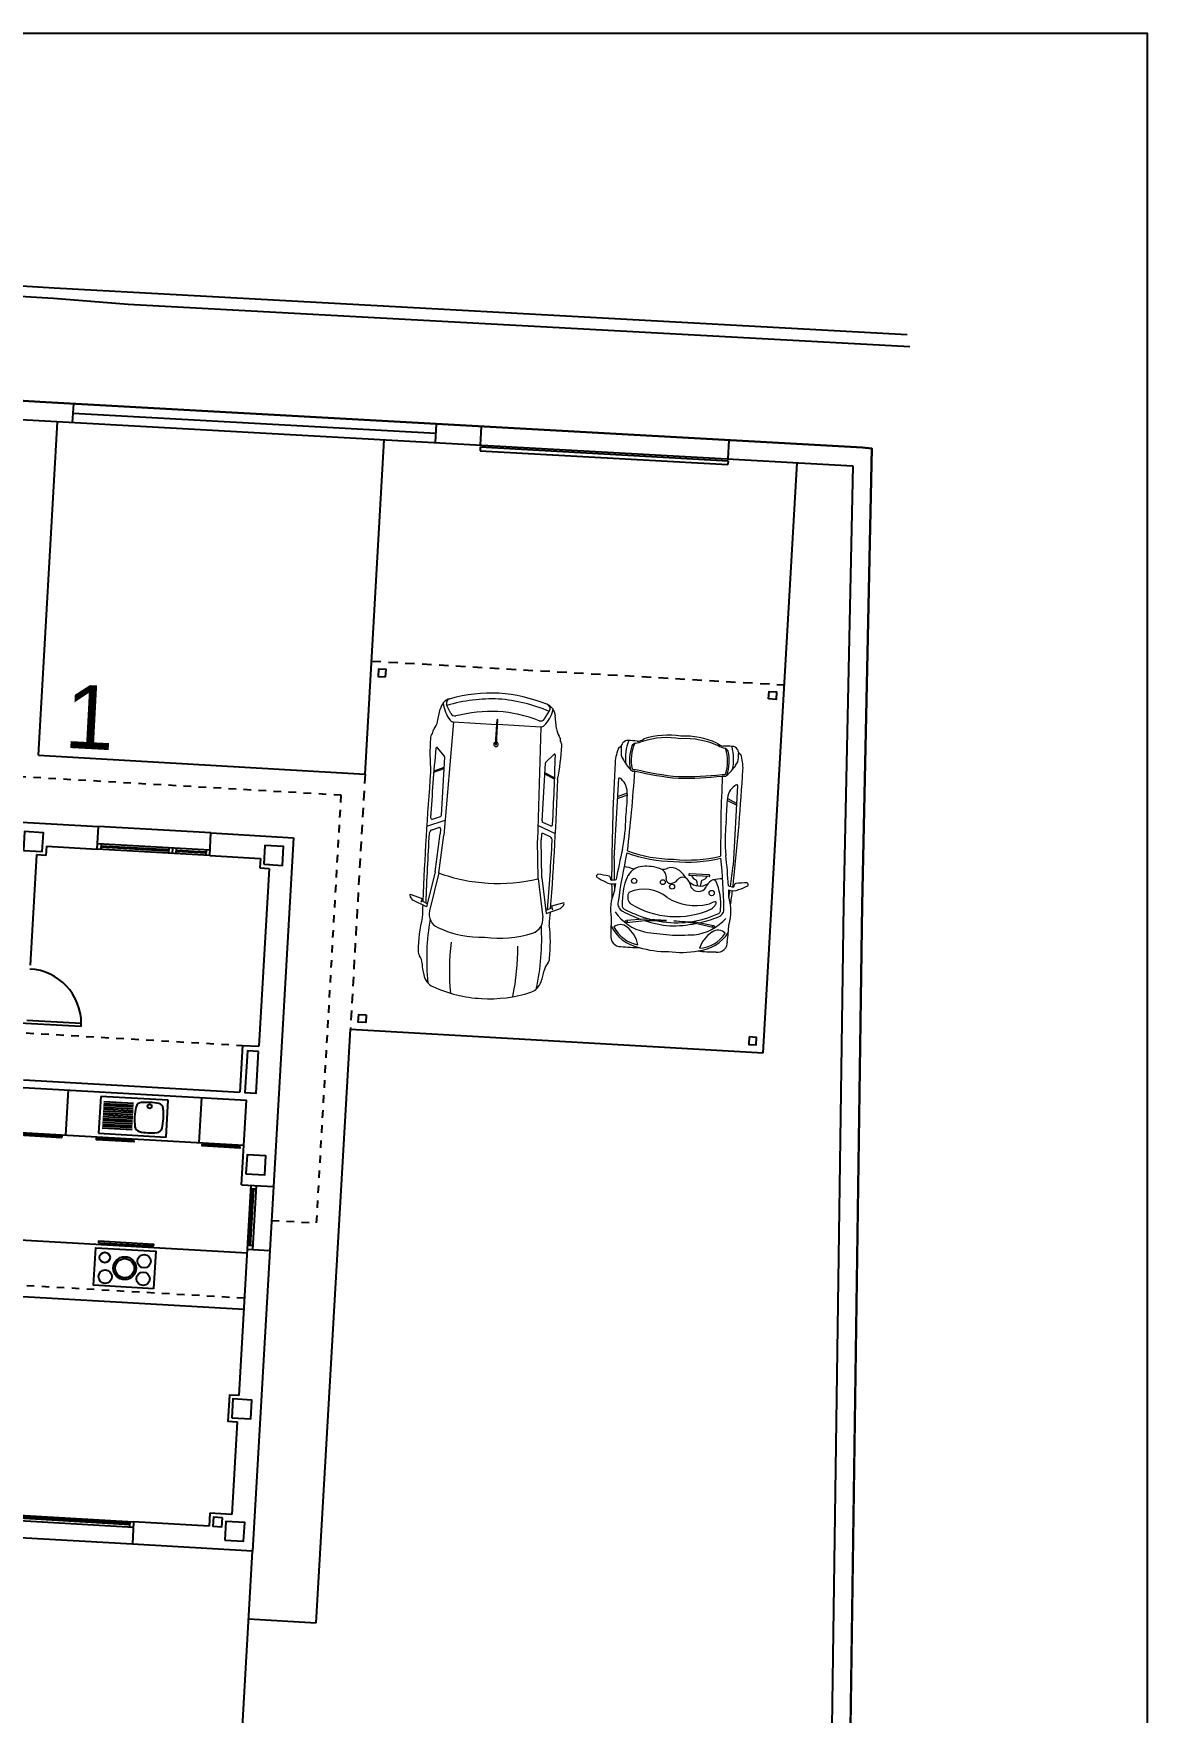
# Model space of a CAD drawing. Header units: millimetres. Extents: x 441061 to 442903, y 4515148 to 4515613.
# Drawn here: x 442236.28 to 442251.09, y 4515590.63 to 4515612.94 of the extents above; entities that cross this region are included whole.
import ezdxf
from ezdxf.enums import TextEntityAlignment as Align

# ---------------------------------------------------------------- set-up
doc = ezdxf.new("R2010")
doc.units = ezdxf.units.MM
doc.linetypes.add('RAYITAS', pattern=[0.375, 0.25, -0.125])
doc.layers.add('01_cartela', color=6, linetype='Continuous', plot=False)
for name, color, linetype in [('01_mono BAJA', 2, 'Continuous'), ('01_piscinas', 254, 'Continuous'), ('01_proyección', 4, 'RAYITAS')]:
    doc.layers.add(name, color=color, linetype=linetype)
doc.layers.add('01_muebles_B', color=254, linetype='Continuous', lineweight=5)
doc.styles.add('Estilo1', font='swissel.ttf')

# ---------------------------------------------------------------- blocks, each defined once
blk = doc.blocks.new('A$C6A825EFA')
at = {"layer": '01_mono BAJA', "color": 254}
for p, q in [((12, 12.5, 0), (13.1, 12.5, 0)), ((13.1, 12.2, 0), (13.1, 12.5, 0)), ((14.6, 12.5, 0), (13.1, 12.5, 0)), ((14.6, 12.5, 0), (15.7, 12.5, 0)), ((14.6, 12.2, 0), (14.6, 12.5, 0)), ((15.7, 12.5, 0), (15.7, 7.855, 0)), ((12.3, 12.075, 0), (12.3, 10.606, 0)), ((12.425, 12.075), (12.3, 12.075)), ((12.425, 12.2, 0), (13.1, 12.2, 0)), ((12.425, 12.2), (12.425, 12.075)), ((14.6, 12.27, 0), (13.1, 12.27, 0)), ((14.6, 12.2, 0), (13.1, 12.2, 0)), ((13.15, 12.27, 0), (13.15, 12.2, 0)), ((14.05, 12.242, 0), (13.15, 12.242, 0)), ((14.05, 12.228, 0), (13.15, 12.228, 0)), ((14.05, 12.27, 0), (14.05, 12.2, 0)), ((14.1, 12.27, 0), (14.1, 12.2, 0)), ((14.15, 12.27, 0), (14.15, 12.2, 0)), ((14.55, 12.242, 0), (14.15, 12.242, 0)), ((14.55, 12.228, 0), (14.15, 12.228, 0)), ((14.55, 12.27, 0), (14.55, 12.2, 0)), ((14.6, 12.2, 0), (15.275, 12.2, 0)), ((15.275, 12.2), (15.275, 12.075)), ((15.275, 12.075), (15.4, 12.075)), ((15.325, 12.2, 0), (15.325, 12.125, 0)), ((15.325, 12.125, 0), (15.4, 12.125, 0)), ((15.4, 12.075, 0), (15.4, 9.705, 0)), ((13.024, 9.831, 0), (12.2, 9.831, 0)), ((13.024, 9.872, 0), (12.3, 9.872, 0)), ((13.024, 9.831, 0), (13.024, 9.872, 0)), ((15.18, 9.705, 0), (15.18, 9.08, 0)), ((15.18, 9.705, 0), (15.4, 9.705, 0)), ((12.3, 9.08, 0), (15.18, 9.08, 0)), ((12.3, 8.98, 0), (15.275, 8.98, 0)), ((12.9, 8.98, 0), (12.9, 8.38, 0)), ((14.675, 8.98, 0), (14.675, 8.38, 0)), ((15.275, 7.855, 0), (15.275, 8.98, 0)), ((13.338, 8.92, 0), (13.338, 8.43, 0)), ((14.238, 8.92, 0), (13.338, 8.92, 0)), ((13.779, 8.85, 0), (13.383, 8.85, 0)), ((13.779, 8.825, 0), (13.383, 8.825, 0)), ((13.779, 8.8, 0), (13.383, 8.8, 0)), ((13.779, 8.775, 0), (13.383, 8.775, 0)), ((13.779, 8.75, 0), (13.383, 8.75, 0)), ((13.779, 8.725, 0), (13.383, 8.725, 0)), ((14.238, 8.43, 0), (14.238, 8.92, 0)), ((13.779, 8.7, 0), (13.383, 8.7, 0)), ((13.779, 8.675, 0), (13.383, 8.675, 0)), ((13.779, 8.65, 0), (13.383, 8.65, 0)), ((13.779, 8.625, 0), (13.383, 8.625, 0)), ((13.779, 8.6, 0), (13.383, 8.6, 0)), ((13.779, 8.575, 0), (13.383, 8.575, 0)), ((13.779, 8.55, 0), (13.383, 8.55, 0)), ((13.779, 8.525, 0), (13.383, 8.525, 0)), ((13.779, 8.5, 0), (13.383, 8.5, 0)), ((12.3, 8.38, 0), (15.275, 8.38, 0)), ((13.338, 8.43, 0), (14.238, 8.43, 0)), ((15.275, 7.855, 0), (15.7, 7.855, 0)), ((15.4, 7.855, 0), (15.4, 7.005, 0)), ((15.47, 7.855, 0), (15.47, 7.005, 0)), ((15.7, 7.855, 0), (15.7, 7.005, 0)), ((15.47, 7.805, 0), (15.4, 7.805, 0)), ((15.428, 7.055, 0), (15.428, 7.805, 0)), ((15.442, 7.055, 0), (15.442, 7.805, 0)), ((12.3, 6.955, 0), (15.4, 6.955, 0)), ((15.47, 7.055, 0), (15.4, 7.055, 0)), ((15.4, 7.005, 0), (15.7, 7.005, 0)), ((15.4, 7.005, 0), (15.4, 5.055, 0)), ((15.7, 7.005, 0), (15.7, 3, 0)), ((12.3, 6.205, 0), (15.4, 6.205, 0)), ((15.4, 4.705, 0), (15.4, 3.47, 0)), ((15.4, 3.47, 0), (15.105, 3.47, 0)), ((15.105, 3.47, 0), (15.105, 3.3, 0)), ((11.3, 3.3, 0), (14.1, 3.3, 0)), ((11.3, 3.23, 0), (14.1, 3.23, 0)), ((14.05, 3.272, 0), (12.35, 3.272, 0)), ((14.05, 3.258, 0), (12.35, 3.258, 0)), ((14.05, 3.3, 0), (14.05, 3.23, 0)), ((15.105, 3.3, 0), (14.1, 3.3, 0)), ((14.1, 3.3, 0), (14.1, 3, 0)), ((14.1, 3, 0), (11.3, 3, 0)), ((15.7, 3, 0), (14.1, 3, 0)), ((15.7, 0, 0), (15.7, 3))]:
    blk.add_line(p, q, dxfattribs=at)
for points in [[(12.125, 12.125), (12.375, 12.125), (12.375, 12.375), (12.125, 12.375), (12.125, 12.125)], [(15.325, 12.125), (15.575, 12.125), (15.575, 12.375), (15.325, 12.375), (15.325, 12.125)], [(15.325, 8.005), (15.575, 8.005), (15.575, 8.255), (15.325, 8.255), (15.325, 8.005)], [(15.325, 4.755), (15.575, 4.755), (15.575, 5.005), (15.325, 5.005), (15.325, 4.755)], [(15.325, 3.125), (15.575, 3.125), (15.575, 3.375), (15.325, 3.375), (15.325, 3.125)]]:
    blk.add_lwpolyline(points, close=True, dxfattribs=at)
at = {"layer": '01_mono BAJA', "color": 254, "elevation": 0}
for points in [[(15.4, 9.635), (15.25, 9.635), (15.25, 9.08), (15.4, 9.08)], [(12.85, 8.36), (12.85, 8.34), (12.35, 8.34), (12.35, 8.36)], [(13.813, 8.36), (13.813, 8.34), (13.313, 8.34), (13.313, 8.36)], [(15.222, 8.36), (15.222, 8.34), (14.722, 8.34), (14.722, 8.36)], [(13.42, 6.975), (14.155, 6.975), (14.155, 6.995), (13.42, 6.995)], [(14.187, 6.408), (13.387, 6.408), (13.388, 6.908), (14.188, 6.908)], [(15.275, 3.42), (15.155, 3.42), (15.155, 3.3), (15.275, 3.3)]]:
    blk.add_lwpolyline(points, close=True, dxfattribs=at)
blk.add_lwpolyline([(15.4, 5.055), (15.275, 5.055), (15.275, 4.705), (15.4, 4.705)], dxfattribs=at)
at = {"layer": '01_mono BAJA', "color": 254}
for centre, radius in [((13.996, 8.825, 0), 0.0275), ((13.515, 6.785, 0), 0.0693), ((13.788, 6.658, 0), 0.152), ((13.788, 6.658, 0), 0.127), ((14.04, 6.765, 0), 0.089), ((13.535, 6.531, 0), 0.089), ((14.04, 6.531, 0), 0.089)]:
    blk.add_circle(centre, radius, dxfattribs=at)
for centre, radius, start, end in [((12.3, 9.831, 0), 0.725, 3.2758, 90), ((14.554, 8.675, 0), 0.75, 169.8852, 190.1148), ((13.889, 8.794, 0), 0.075, 99.0787, 169.8852), ((13.996, 8.127, 0), 0.75, 80.9213, 99.0787), ((14.102, 8.794, 0), 0.075, 10.1148, 80.9213), ((13.438, 8.675, 0), 0.75, 349.8852, 10.1148), ((13.889, 8.557, 0), 0.075, 190.1148, 260.9213), ((13.996, 9.223, 0), 0.75, 260.9213, 279.0787), ((14.102, 8.557, 0), 0.075, 279.0787, 349.8852)]:
    blk.add_arc(centre, radius, start, end, dxfattribs=at)
at = {"layer": '01_proyección', "color": 120, "ltscale": 0.25}
for p, q in [((12.3, 9.705, 0), (15.18, 9.705, 0)), ((12.3, 6.355, 0), (15.4, 6.355, 0))]:
    blk.add_line(p, q, dxfattribs=at)
at = {"layer": '01_proyección', "color": 120, "ltscale": 0.25, "elevation": 0}
blk.add_lwpolyline([(15.7, 7.405), (16.3, 7.405), (16.3, 13.1), (-0.6, 13.1), (-0.6, 7.405), (0, 7.405)], dxfattribs=at)
blk = doc.blocks.new('A$C0D711DC8')
at = {"layer": '01_muebles_B', "color": 254}
for p, q in [((10.733, 9.894), (9.764, 9.894)), ((10.493, 9.894), (10.545, 9.776)), ((10.515, 9.894), (10.567, 9.778)), ((9.004, 9.693), (9.038, 9.48)), ((9.056, 9.495), (9.026, 9.699)), ((9.038, 9.48), (9.054, 9.218)), ((9.056, 9.218), (9.056, 9.495)), ((9.054, 9.218), (9.056, 9.218)), ((9.038, 8.865), (9.054, 9.127)), ((9.054, 9.127), (9.056, 9.127)), ((9.056, 9.127), (9.056, 8.851)), ((9.614, 8.734), (9.614, 8.97)), ((9.634, 8.734), (9.634, 8.97)), ((9.004, 8.652), (9.038, 8.865)), ((9.056, 8.851), (9.026, 8.647)), ((9.546, 8.827), (9.494, 8.834)), ((9.546, 8.878), (9.495, 8.871)), ((10.493, 8.452), (10.545, 8.569)), ((10.515, 8.452), (10.567, 8.567)), ((10.733, 8.452), (9.764, 8.452))]:
    blk.add_line(p, q, dxfattribs=at)
for centre, radius in [((9.014, 9.701), 0.0121), ((9.51, 9.635), 0.0319), ((9.466, 9.173), 0.0297), ((9.514, 9.288), 0.0297), ((9.014, 8.645), 0.0121), ((9.417, 8.691), 0.0319)]:
    blk.add_circle(centre, radius, dxfattribs=at)
for centre, radius, start, end in [((9.619, 9.904), 0.16, 152.3452, 197.1649), ((10.167, 9.714), 0.738, 149.7434, 158.9846), ((9.544, 10.069), 0.023, 23.336, 131.4157), ((8.51, 10.147), 1.058, 348.7131, 356.2571), ((10.995, -17.873), 27.82, 90.1403, 92.8584), ((10.906, 9.364), 0.584, 69.532, 87.9675), ((10.942, 9.629), 2.236, 176.9311, 182.7066), ((8.829, 9.758), 0.121, 83.4929, 184.381), ((9.185, 9.462), 0.48, 118.4979, 171.6974), ((9.142, 9.497), 0.403, 119.7279, 173.0139), ((9.122, 5.315), 4.571, 90.9016, 93.5003), ((9.503, 9.367), 0.611, 128.6532, 169.9617), ((8.847, 9.764), 0.126, 322.6544, 41.1658), ((9.178, 9.352), 0.549, 69.8978, 103.4423), ((10.509, 9.106), 1.518, 154.798, 163.8884), ((9.226, 9.718), 0.0964, 77.7254, 158.9302), ((9.211, 9.707), 0.057, 88.7397, 167.4182), ((9.265, 9.038), 0.727, 86.5634, 94.2004), ((8.819, 3.701), 6.126, 80.3818, 85.9978), ((9.94, 2.874), 7.047, 93.9115, 95.3212), ((9.306, 9.064), 0.701, 67.8757, 89.7559), ((8.751, 3.271), 6.625, 83.7996, 84.6711), ((10.975, -10.424), 20.353, 94.2603, 94.5093), ((9.518, 9.909), 0.0131, 69.95, 178.3297), ((9.777, 9.927), 0.273, 183.7214, 196.1025), ((9.94, 2.874), 7.047, 92.7044, 93.5361), ((10.975, -10.424), 20.353, 93.4112, 94.1277), ((8.751, 3.271), 6.625, 80.1778, 83.3742), ((9.525, 9.945), 0.0232, 265.4824, 347.7447), ((9.165, 9.803), 0.511, 341.8582, 355.871), ((11.471, 9.253), 1.7, 163.325, 182.6992), ((10.175, 11.66), 1.884, 261.0449, 273.0528), ((10.459, 15.409), 5.634, 268.1287, 270.8789), ((10.529, 10.11), 0.334, 272.7892, 291.8342), ((10.573, 9.974), 0.192, 294.6989, 323.0283), ((10.691, 9.894), 0.0501, 315.174, 347.3096), ((10.732, 9.885), 0.00831, 343.0311, 79.2932), ((10.894, 9.715), 0.0607, 143.7564, 193.2967), ((11.29, 9.332), 0.611, 121.0895, 136.7388), ((10.991, 9.25), 0.526, 73.7001, 105.481), ((10.903, 9.711), 0.0495, 146.1855, 196.1005), ((10.991, 9.25), 0.505, 69.1925, 104.8598), ((11.01, 9.2), 0.627, 72.4585, 97.9913), ((11.059, 9.742), 0.141, 86.8457, 126.696), ((11.101, 8.862), 1.022, 88.2888, 91.9327), ((11.185, 9.948), 0.0842, 206.7402, 257.6517), ((11.113, 9.698), 0.062, 14.8998, 65.8723), ((11.135, 9.81), 0.0644, 351.2386, 60.1485), ((10.241, 9.772), 0.959, 355.5054, 1.6982), ((8.653, 9.896), 0.361, 284.3027, 324.7225), ((10.25, 9.166), 1.218, 160.2257, 168.6391), ((9.975, 9.34), 0.903, 155.1761, 164.735), ((10.144, 9.165), 1.038, 151.121, 207.6483), ((9.314, 9.595), 0.107, 57.3841, 137.6524), ((8.958, 9.487), 0.459, 324.9496, 25.463), ((9.473, 9.516), 0.219, 7.735, 63.719), ((9.185, 9.47), 0.511, 343.3936, 8.525), ((11.496, 9.248), 1.7, 163.325, 182.5468), ((12.246, 53.159), 43.488, 266.8642, 267.4858), ((12.021, 70.959), 61.269, 268.42618, 268.89057), ((14.417, 9.048), 3.64, 169.6671, 178.0415), ((14.417, 9.048), 3.62, 169.6671, 178.0415), ((11.473, 9.762), 0.303, 189.085, 205.7225), ((11.352, 9.713), 0.156, 186.0058, 219.1392), ((10.256, 9.278), 1.007, 354.015, 20.5105), ((10.287, 9.262), 1.007, 354.9224, 20.5105), ((9.808, 9.261), 1.13, 166.1566, 184.4621), ((17.649, 8.764), 8.777, 175.3636, 177.3327), ((10.509, 9.106), 1.518, 165.717, 177.48), ((10.25, 9.166), 1.218, 171.2453, 188.5682), ((9.808, 9.085), 1.13, 175.5379, 193.8434), ((17.649, 9.581), 8.777, 182.6673, 184.6364), ((10.509, 9.239), 1.518, 182.52, 194.283), ((9.904, 8.914), 0.65, 151.4841, 196.6746), ((9.552, 9.202), 0.047, 86.7847, 183.1724), ((9.6, 9.197), 0.0954, 178.5946, 241.3055), ((9.566, 9.362), 0.114, 263.9035, 340.5155), ((9.771, 9.295), 0.101, 164.9008, 216.3288), ((9.538, 9.188), 0.158, 330.3363, 17.3801), ((11.471, 9.093), 1.7, 177.3008, 196.675), ((11.496, 9.097), 1.7, 177.4532, 196.675), ((14.417, 9.297), 3.64, 181.9585, 190.3329), ((14.417, 9.297), 3.62, 181.9585, 190.3329), ((10.256, 9.068), 1.007, 339.4895, 5.985), ((10.287, 9.084), 1.007, 339.4895, 5.0776), ((9.528, 8.859), 0.101, 101.4545, 181.9236), ((9.686, 8.849), 0.193, 142.3155, 213.2169), ((9.492, 9.055), 0.098, 279.5997, 343.5492), ((9.498, 9.044), 0.0889, 349.0142, 50.9794), ((9.665, 8.855), 0.106, 119.0162, 160.5033), ((9.424, 9.265), 0.296, 301.9645, 328.2937), ((9.624, 8.97), 0.0104, 0, 180), ((10.942, 8.716), 2.236, 177.2934, 183.0689), ((9.185, 8.884), 0.48, 188.3026, 241.5021), ((9.142, 8.849), 0.403, 186.9861, 240.2721), ((8.653, 8.449), 0.361, 35.2775, 75.6973), ((9.503, 8.978), 0.611, 190.0383, 231.3468), ((10.509, 9.239), 1.518, 196.1116, 205.202), ((10.25, 9.166), 1.218, 191.3609, 207.4845), ((9.507, 8.785), 0.232, 194.2372, 212.2618), ((9.525, 8.854), 0.0985, 178.6673, 249.1293), ((9.426, 8.595), 0.178, 39.093, 68.893), ((9.543, 8.902), 0.0241, 275.7304, 333.0283), ((9.543, 8.803), 0.0241, 26.9717, 84.2696), ((9.665, 8.849), 0.106, 199.4967, 240.9838), ((9.624, 8.734), 0.0104, 180, 0), ((11.352, 8.632), 0.156, 140.8608, 173.9942), ((8.829, 8.587), 0.121, 175.619, 276.5071), ((8.847, 8.581), 0.126, 318.8342, 37.3456), ((9.226, 8.628), 0.0964, 201.0698, 282.2746), ((9.215, 8.619), 0.0486, 198.7488, 279.3616), ((9.25, 9.243), 0.672, 267.6901, 298.2478), ((9.346, 8.77), 0.149, 215.4424, 244.8998), ((8.819, 14.644), 6.126, 274.0022, 279.6182), ((9.299, 8.649), 0.0212, 220.8304, 310.3789), ((9.285, 8.645), 0.0299, 337.3586, 32.1758), ((8.751, 15.074), 6.625, 276.6258, 279.8222), ((9.532, 8.677), 0.0451, 325.113, 43.0643), ((9.161, 8.546), 0.436, 2.9924, 17.9381), ((12.246, -34.814), 43.488, 92.5142, 93.1358), ((10.175, 6.685), 1.884, 86.9472, 98.9551), ((10.459, 2.936), 5.634, 89.1211, 91.8713), ((12.021, -52.613), 61.269, 91.10943, 91.57382), ((10.529, 8.236), 0.334, 68.1658, 87.2108), ((10.573, 8.372), 0.192, 36.9717, 65.3011), ((10.894, 8.63), 0.0607, 166.7033, 216.2436), ((11.29, 9.013), 0.611, 223.2612, 238.9105), ((10.991, 9.095), 0.526, 254.519, 286.2999), ((10.903, 8.634), 0.0495, 163.8995, 213.8145), ((10.991, 9.095), 0.505, 255.1402, 290.8075), ((11.01, 9.145), 0.627, 262.0087, 287.5415), ((11.113, 8.647), 0.062, 294.1277, 345.1002), ((11.135, 8.535), 0.0644, 299.8515, 8.7614), ((11.473, 8.583), 0.303, 154.2775, 170.915), ((10.241, 8.573), 0.959, 358.3018, 4.4946), ((9.122, 13.031), 4.571, 266.4997, 269.0984), ((9.178, 8.993), 0.549, 256.5577, 290.1022), ((9.94, 15.472), 7.047, 264.6788, 266.0885), ((8.751, 15.074), 6.625, 275.3289, 276.2004), ((10.975, 28.769), 20.353, 265.4907, 265.7397), ((9.619, 8.441), 0.16, 162.8351, 207.6548), ((10.167, 8.631), 0.738, 201.0154, 210.2566), ((9.777, 8.418), 0.273, 163.8975, 176.2786), ((9.518, 8.436), 0.0131, 181.6703, 290.05), ((9.94, 15.472), 7.047, 266.4639, 267.2956), ((10.975, 28.769), 20.353, 265.8723, 266.5888), ((9.525, 8.401), 0.0232, 12.2553, 94.5176), ((8.51, 8.199), 1.058, 3.7429, 11.2869), ((10.995, 36.219), 27.82, 267.1416, 269.8597), ((10.691, 8.451), 0.0501, 12.6904, 44.826), ((10.732, 8.46), 0.00831, 280.7068, 16.9689), ((10.906, 8.982), 0.584, 272.0325, 290.468), ((11.059, 8.603), 0.141, 233.304, 273.1543), ((11.101, 9.484), 1.022, 268.0673, 271.7112), ((11.185, 8.397), 0.0842, 102.3483, 153.2598), ((9.544, 8.277), 0.023, 228.5843, 336.664)]:
    blk.add_arc(centre, radius, start, end, dxfattribs=at)
blk = doc.blocks.new('A$C392252A0')
at = {"layer": '01_muebles_B', "color": 254}
for p, q in [((10.715, 8.129), (10.705, 8.127)), ((10.705, 8.127), (10.752, 7.979)), ((10.738, 8.124), (10.715, 8.129)), ((10.775, 8.091), (10.738, 8.124)), ((8.605, 7.917), (8.455, 7.893)), ((9.201, 7.926), (9.149, 7.807)), ((9.219, 7.928), (9.166, 7.807)), ((9.876, 7.976), (9.791, 7.758)), ((10.418, 7.844), (10.846, 7.92)), ((10.752, 7.979), (10.798, 7.995)), ((10.773, 7.987), (10.809, 7.914)), ((10.846, 7.92), (10.775, 8.091)), ((8.499, 7.763), (8.397, 7.82)), ((8.599, 7.726), (9.971, 7.763)), ((8.599, 7.725), (8.599, 7.201)), ((9.019, 7.811), (8.92, 7.9)), ((9.731, 7.807), (9.031, 7.807)), ((9.784, 7.911), (9.748, 7.818)), ((9.913, 7.908), (9.882, 7.828)), ((9.898, 7.807), (9.958, 7.808)), ((10.418, 7.844), (9.958, 7.808)), ((10.43, 7.798), (9.971, 7.763)), ((10.43, 7.798), (10.894, 7.881)), ((8.839, 7.203), (8.537, 7.2)), ((8.537, 7.2), (8.537, 7.193)), ((8.839, 7.19), (8.537, 7.193)), ((8.599, 6.669), (8.599, 7.193)), ((8.499, 6.631), (8.397, 6.573)), ((8.605, 6.476), (8.455, 6.5)), ((8.599, 6.668), (9.971, 6.631)), ((9.019, 6.582), (8.92, 6.494)), ((9.731, 6.587), (9.031, 6.587)), ((9.201, 6.468), (9.149, 6.587)), ((9.219, 6.466), (9.166, 6.587)), ((9.784, 6.482), (9.748, 6.576)), ((9.876, 6.418), (9.791, 6.636)), ((9.913, 6.486), (9.882, 6.565)), ((9.898, 6.587), (9.958, 6.585)), ((10.418, 6.55), (9.958, 6.585)), ((10.43, 6.596), (9.971, 6.631)), ((10.418, 6.55), (10.846, 6.473)), ((10.43, 6.596), (10.894, 6.512)), ((10.705, 6.267), (10.752, 6.414)), ((10.775, 6.303), (10.738, 6.27)), ((10.752, 6.414), (10.798, 6.398)), ((10.773, 6.407), (10.809, 6.48)), ((10.846, 6.473), (10.775, 6.303)), ((10.715, 6.265), (10.705, 6.267)), ((10.738, 6.27), (10.715, 6.265))]:
    blk.add_line(p, q, dxfattribs=at)
for centre, radius, start, end in [((8.586, 8.093), 0.177, 275.9895, 308.6871), ((8.751, 7.888), 0.086, 87.4739, 128.6871), ((8.808, 7.907), 0.086, 87.4739, 128.6871), ((8.809, 4.809), 3.183, 82.5975, 89.9397), ((8.929, 7.908), 0.0124, 91.7937, 220.4777), ((10.022, -29.576), 37.513, 90.3882, 91.6701), ((10.099, -28.508), 36.485, 88.9288, 91.3819), ((9.768, 7.918), 0.0177, 338.7209, 90.3882), ((9.963, 7.889), 0.0531, 90.2143, 158.7209), ((10.099, -28.508), 36.45, 88.8997, 90.2143), ((10.099, -28.508), 36.485, 88.6181, 88.8592), ((11.3, 6.178), 1.816, 87.2886, 100.1742), ((11.389, 7.907), 0.086, 51.3129, 92.5261), ((11.554, 8.112), 0.177, 231.3129, 264.0105), ((11.467, 7.285), 0.654, 72.0531, 84.0105), ((10.216, 7.155), 1.997, 161.6598, 178.7983), ((10.242, 7.158), 1.952, 160.298, 178.865), ((8.474, 7.733), 0.162, 96.7804, 161.7197), ((8.375, 7.769), 0.0561, 66.6468, 164.8738), ((8.295, 7.436), 0.435, 49.0196, 78.8841), ((8.473, 7.717), 0.0531, 342.7058, 60.706), ((8.545, 7.725), 0.0531, 0, 49.0196), ((9.031, 7.824), 0.0177, 228.3547, 270), ((9.731, 7.824), 0.0177, 270, 338.7209), ((9.897, 7.823), 0.0159, 158.7209, 271.5074), ((8.43, 7.197), 2.089, 0, 16.7318), ((10.925, 7.707), 0.177, 21.0532, 100.1701), ((11.313, 4.914), 2.974, 81.2806, 96.1737), ((9.874, 7.302), 1.304, 355.3559, 21.0532), ((11.619, 7.711), 0.203, 22.7994, 75.9629), ((10.262, 7.197), 1.654, 0, 21.006), ((10.276, 7.152), 1.836, 162.6109, 178.6018), ((11.437, 4.633), 2.974, 81.5863, 93.456), ((10.216, 7.239), 1.997, 181.2017, 198.3402), ((10.242, 7.236), 1.952, 181.135, 199.702), ((10.276, 7.242), 1.836, 181.3982, 197.3891), ((8.839, 7.197), 0.0267, 193.7603, 166.2397), ((8.839, 7.197), 0.00662, 270, 90), ((8.43, 7.197), 2.089, 343.2682, 0), ((9.874, 7.091), 1.304, 338.9468, 4.6441), ((10.262, 7.197), 1.654, 338.994, 0), ((11.437, 9.761), 2.974, 266.544, 278.4137), ((8.474, 6.661), 0.162, 198.2803, 263.2196), ((8.375, 6.625), 0.0561, 195.1262, 293.3532), ((8.295, 6.957), 0.435, 281.1159, 310.9804), ((8.473, 6.677), 0.0531, 299.294, 17.2942), ((8.545, 6.669), 0.0531, 310.9804, 0), ((8.929, 6.486), 0.0124, 139.5223, 268.2063), ((9.031, 6.569), 0.0177, 90, 131.6453), ((9.731, 6.569), 0.0177, 21.2791, 90), ((9.897, 6.571), 0.0159, 88.4926, 201.2791), ((10.925, 6.686), 0.177, 259.8299, 338.9468), ((11.313, 9.479), 2.974, 263.8263, 278.7194), ((11.619, 6.682), 0.203, 284.0371, 337.2006), ((8.586, 6.3), 0.177, 51.3129, 84.0105), ((8.751, 6.506), 0.086, 231.3129, 272.5261), ((8.808, 6.487), 0.086, 231.3129, 272.5261), ((8.809, 9.584), 3.183, 270.0603, 277.4025), ((10.022, 43.97), 37.513, 268.3299, 269.6118), ((10.099, 42.902), 36.485, 268.6181, 271.0712), ((9.768, 6.476), 0.0177, 269.6118, 21.2791), ((9.963, 6.505), 0.0531, 201.2791, 269.7857), ((10.099, 42.902), 36.45, 269.7857, 271.1003), ((10.099, 42.902), 36.485, 271.1408, 271.3819), ((11.3, 8.215), 1.816, 259.8258, 272.7114), ((11.389, 6.487), 0.086, 267.4739, 308.6871), ((11.554, 6.282), 0.177, 95.9895, 128.6871), ((11.467, 7.108), 0.654, 275.9895, 287.9469)]:
    blk.add_arc(centre, radius, start, end, dxfattribs=at)

msp = doc.modelspace()

# ---------------------------------------------------------------- linework, layer by layer
at = {"layer": '01_cartela', "color": 3, "elevation": 0}
msp.add_lwpolyline([(442108.111, 4515612.944), (442108.111, 4515512.447), (442251.088, 4515512.447), (442251.088, 4515612.944)], close=True, dxfattribs=at)
at = {"layer": '01_piscinas'}
for p, q in [((442232.293, 4515608.296), (442236.359, 4515608.049)), ((442232.329, 4515608.044), (442236.345, 4515607.799)), ((442236.359, 4515608.049), (442247.297, 4515607.443)), ((442236.796, 4515607.774), (442236.811, 4515608.024)), ((442236.341, 4515603.351), (442236.596, 4515607.785)), ((442236.345, 4515607.799), (442247.169, 4515607.199)), ((442236.804, 4515607.899), (442241.626, 4515607.632)), ((442241.619, 4515607.507), (442241.633, 4515607.756)), ((442240.684, 4515603.101), (442240.94, 4515607.544)), ((442242.218, 4515607.474), (442242.232, 4515607.723)), ((442245.513, 4515607.291), (442245.527, 4515607.541)), ((442242.217, 4515607.449), (442242.214, 4515607.399)), ((442242.214, 4515607.399), (442245.509, 4515607.216)), ((442242.217, 4515607.449), (442245.512, 4515607.266)), ((442247.423, 4515607.428), (442247.296, 4515601.364)), ((442247.297, 4515607.443), (442247.423, 4515607.428)), ((442245.512, 4515607.266), (442245.509, 4515607.216)), ((442245.979, 4515599.395), (442246.431, 4515607.24)), ((442247.169, 4515607.199), (442247.046, 4515601.368)), ((442236.341, 4515603.351), (442240.684, 4515603.101)), ((442247.046, 4515601.368), (442246.846, 4515587.359)), ((442247.296, 4515601.364), (442247.096, 4515587.344)), ((442240.034, 4515591.82), (442240.489, 4515599.711)), ((442240.489, 4515599.711), (442245.979, 4515599.395)), ((442239.136, 4515591.872), (442240.034, 4515591.82))]:
    msp.add_line(p, q, dxfattribs=at)
for points in [[(442187.741, 4515605.222, -0.017052), (442198.765, 4515608.229, -0.020922), (442206.378, 4515609.627, -0.027056), (442217.618, 4515610.491, -0.015663), (442227.549, 4515610.115), (442236.552, 4515609.565), (442247.895, 4515608.945)], [(442247.93, 4515608.782), (442237.534, 4515609.344), (442236.541, 4515609.421), (442228.608, 4515609.891, 0.019411), (442217.629, 4515610.33, 0.025858), (442206.433, 4515609.465, 0.017876), (442198.774, 4515608.106, 0.01262), (442187.793, 4515605.086)], [(442187.787, 4515539.274), (442198.31, 4515545.081), (442205.309, 4515548.954, -0.013397), (442214.677, 4515553.929, -0.04126), (442228.511, 4515559.301, -0.013987), (442239.784, 4515562.042, -0.013983), (442245.659, 4515562.907, -0.020078), (442248.663, 4515563.142), (442248.759, 4515563.16), (442247.974, 4515566.003), (442247.352, 4515570.037), (442246.769, 4515574.932), (442247.095, 4515587.287), (442247.296, 4515601.364), (442247.423, 4515607.428), (442247.297, 4515607.443), (442236.359, 4515608.049), (442227.524, 4515608.587, 0.022373), (442217.549, 4515608.929, 0.031319), (442206.721, 4515608.135, 0.030707), (442196.252, 4515606.098, -0.006248)]]:
    msp.add_lwpolyline(points, format="xyb", dxfattribs=at)
for points in [[(442240.958, 4515604.392), (442240.964, 4515604.492), (442240.864, 4515604.497), (442240.859, 4515604.398)], [(442246.05, 4515604.099), (442246.056, 4515604.198), (442246.156, 4515604.193), (442246.15, 4515604.093)], [(442240.7, 4515599.899), (442240.694, 4515599.799), (442240.594, 4515599.805), (442240.6, 4515599.905)], [(442245.791, 4515599.606), (442245.786, 4515599.506), (442245.885, 4515599.5), (442245.891, 4515599.6)]]:
    msp.add_lwpolyline(points, close=True, dxfattribs=at)
at = {"layer": '01_proyección', "color": 120, "linetype": 'RAYITAS', "ltscale": 0.5}
for p, q in [((442240.77, 4515604.603), (442246.261, 4515604.287)), ((442240.684, 4515603.101), (442240.489, 4515599.711))]:
    msp.add_line(p, q, dxfattribs=at)

# ---------------------------------------------------------------- block references
at = {"layer": '01_mono BAJA', "rotation": 356.7041834618886}
msp.add_blockref('A$C6A825EFA', (442223.341, 4515590.678, 0), dxfattribs=at)
at = {"layer": '01_piscinas', "xscale": 1.1, "yscale": 1.1, "zscale": 1.1}
for name, p, rotation in [('A$C392252A0', (442235.081, 4515613.658), 266.7041834645185), ('A$C0D711DC8', (442254.242, 4515590.628), 86.70418346451854)]:
    msp.add_blockref(name, p, dxfattribs=dict(at, rotation=rotation))

# ---------------------------------------------------------------- texts
at = {"layer": '01_piscinas', "color": 251, "style": 'Estilo1'}
msp.add_text('1', height=0.849, rotation=357, dxfattribs=at).set_placement((442237.004, 4515603.434), align=Align.CENTER)

doc.saveas('drawing.dxf')
